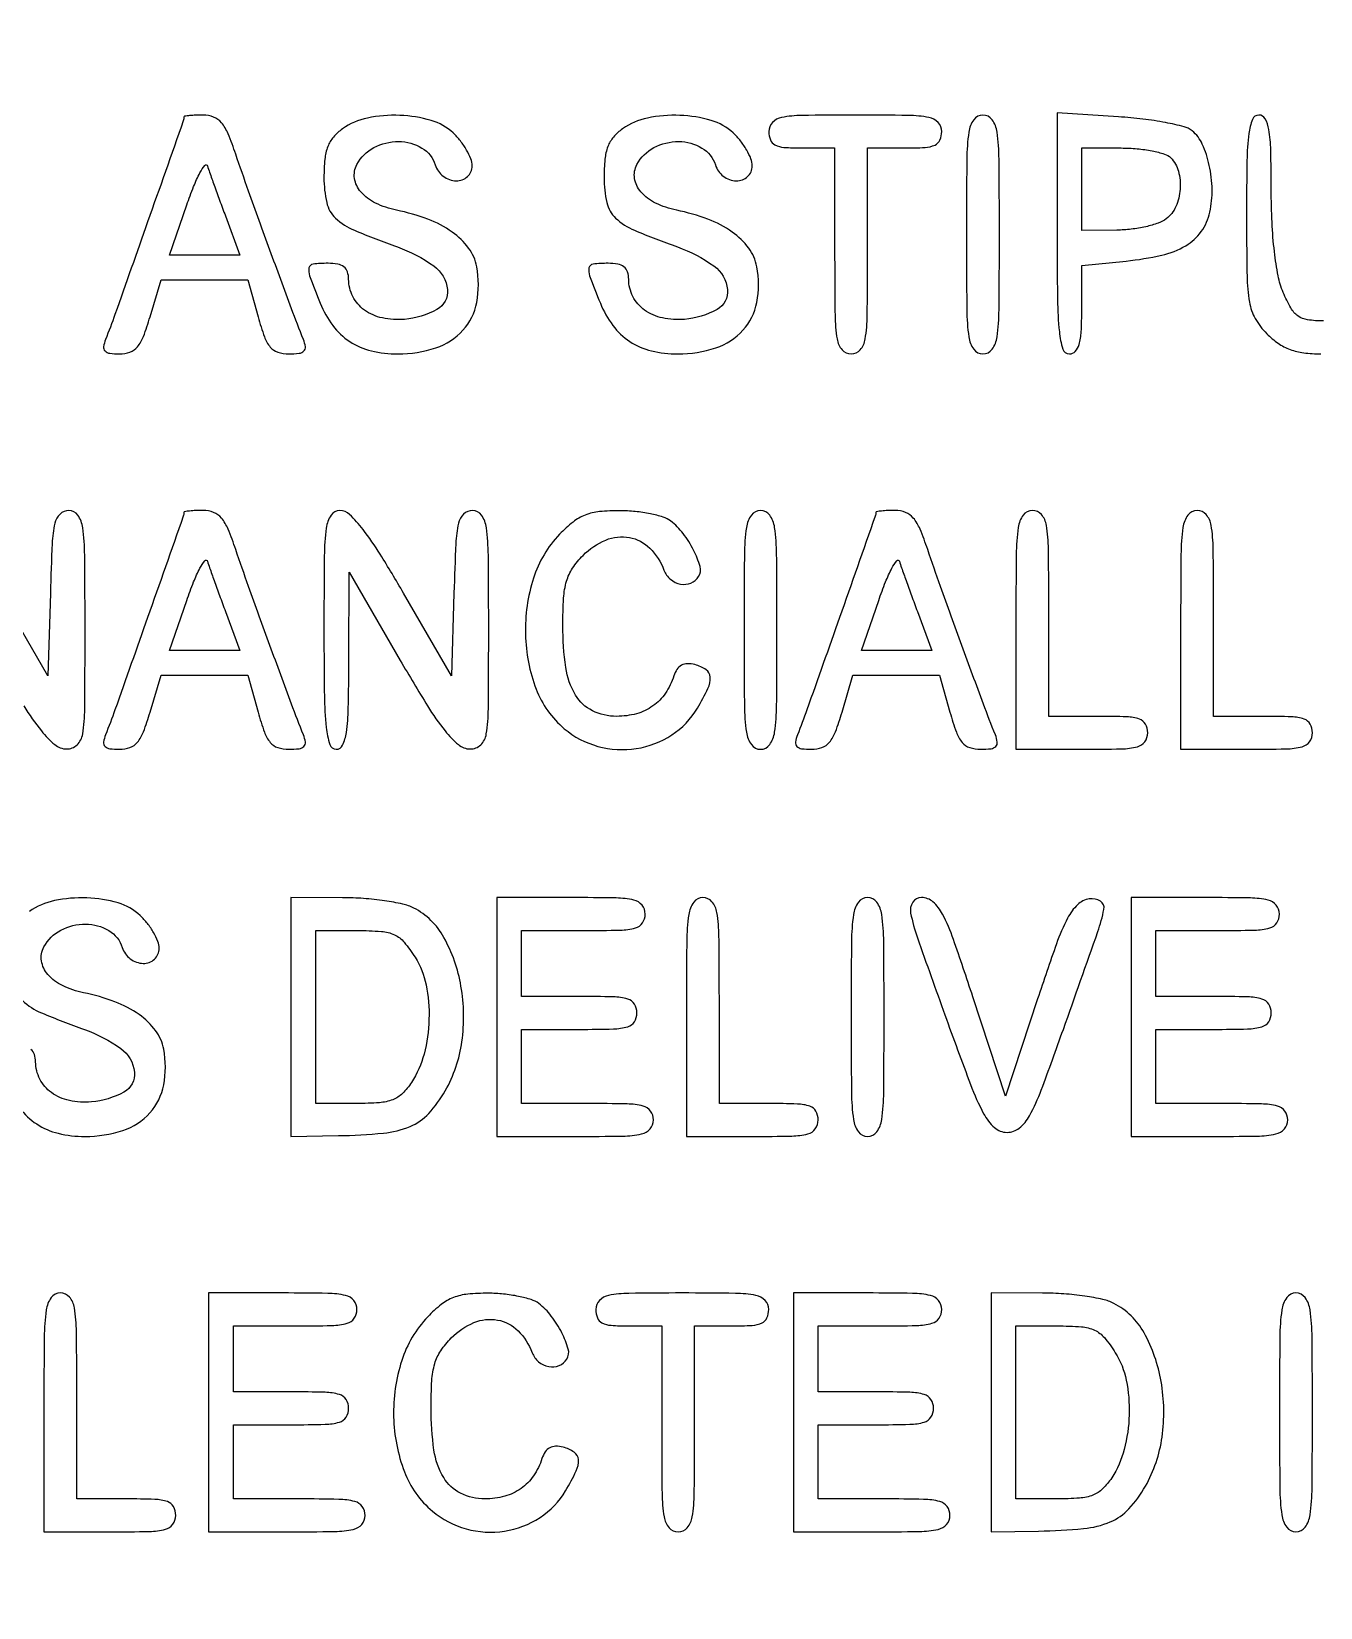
# Model space of a CAD drawing. Extents: x 0 to 1066, y 0 to 761.
# Drawn here: x 867.02 to 880.26, y 352.6 to 368.78 of the extents above; entities that cross this region are included whole.
import ezdxf

# ---------------------------------------------------------------- set-up
doc = ezdxf.new("R2010")
doc.units = 0
doc.header["$MEASUREMENT"] = 0

msp = doc.modelspace()

# ---------------------------------------------------------------- linework, layer by layer
for points in [[(183.390323, 95.266879, 0.000001), (192.989143, 95.254457, 0.000118)], [(479.458836, 95.240684, -0.000004), (502.524384, 95.211821, -0.198594)], [(710.559243, 95.267872, -0.000023), (733.258836, 95.240684, -0.000004), (756.324384, 95.211821, -0.198594)], [(416.092229, 95.24091, -0.000004), (439.072908, 95.212432, -0.198597)], [(542.992229, 95.24091, -0.000004), (565.972908, 95.212432, -0.198597)], [(606.442229, 95.24091, -0.000004), (629.422908, 95.212432, -0.198597)], [(669.892229, 95.24091, -0.000004), (692.872908, 95.212432, -0.198597)], [(880.290624, 365.8104, -0.036356), (880.128866, 365.822177, -0.118728), (880.029954, 365.861881, -0.110433), (879.955963, 365.944102, -0.02926), (879.877983, 366.103783, -0.051176), (879.826426, 366.274361, -0.018965), (879.788064, 366.522597, -0.016895), (879.763492, 366.82299, -0.011958), (879.7554, 367.161283, 0.005918), (879.750605, 367.566443, 0.03524), (879.730738, 367.776897, 0.084231), (879.692549, 367.887437, 0.274093), (879.6285, 367.9254, 0.308918), (879.562315, 367.880195, 0.062189), (879.525384, 367.734409, 0.026926), (879.506083, 367.459339, 0.004053), (879.5016, 366.906355, 0.003964), (879.506625, 366.272502, 0.037977), (879.53137, 366.003631, 0.086932), (879.59129, 365.834839, 0.067817), (879.709255, 365.679655, 0.045287), (879.826429, 365.58198, 0.061733), (879.948229, 365.518405, 0.057123), (880.089102, 365.483388, 0.032389), (880.264716, 365.472, 0.091481)], [(866.944761, 361.857024, 0.029041), (867.124482, 361.599737, 0.052989), (867.261726, 361.459238, 0.170079), (867.38265, 361.414507, 0.199339), (867.490931, 361.457273, 0.163117), (867.548625, 361.568706, 0.036571), (867.569704, 361.827581, 0.002034), (867.573, 362.6379, 0.002367), (867.569369, 363.405072, 0.031318), (867.548984, 363.687383, 0.117824), (867.499177, 363.816077, 0.246563), (867.40676, 363.8646, 0.195513), (867.315955, 363.827682, 0.145553), (867.262652, 363.732256, 0.043894), (867.235139, 363.525993, 0.004128), (867.21641, 363.014718), (867.1923, 362.164836), (866.699117, 363.014718, 0.007787)], [(866.902677, 357.726052, 0.088006), (867.076042, 357.563238, 0.085852), (867.29834, 357.467365, 0.059042), (867.571473, 357.435, 0.079385), (867.960677, 357.497186, 0.130563), (868.238488, 357.677824, 0.137881), (868.380628, 357.964302, 0.093265), (868.380828, 358.331047, 0.114024), (868.297295, 358.521928, 0.079467), (868.12827, 358.686686, 0.063948), (867.878922, 358.8185, 0.038754), (867.557766, 358.911234, -0.060203), (867.341087, 358.983977, -0.103319), (867.190006, 359.098845, -0.141227), (867.125642, 359.237635, -0.162669), (867.150078, 359.380946, -0.149104), (867.323837, 359.554003, -0.123853), (867.578231, 359.616498, -0.133716), (867.817553, 359.5499, -0.183571), (867.955073, 359.376472, 0.153609), (868.036987, 359.259812, 0.157876), (868.170016, 359.212661, 0.194842), (868.285996, 359.255972, 0.210147), (868.3344, 359.366053, 0.093821), (868.320733, 359.438246, 0.037607), (868.276883, 359.52917, 0.035541), (868.213523, 359.622663, 0.037508), (868.138597, 359.704453, 0.118482), (867.91287, 359.833194, 0.061394), (867.590523, 359.885156, 0.060569), (867.258356, 359.857254, 0.10142), (867.00195, 359.746744, 0.064007)], [(866.930473, 358.830124, 0.090969), (867.124244, 358.704462, 0.013145), (867.565697, 358.534457, -0.070637), (867.940195, 358.338369, -0.215768), (868.079951, 358.095624, -0.299828), (867.972196, 357.891264, -0.104684), (867.638404, 357.79007, -0.073735), (867.411938, 357.804005, -0.104161), (867.227647, 357.885473, -0.119079), (867.108323, 358.024312, -0.118782), (867.0654, 358.202443, 0.082235), (867.052946, 358.277652, 0.147435), (867.016833, 358.328134, 0.119852)]]:
    msp.add_lwpolyline(points, format="xyb")
for points in [[(409.06215, 749.15415), (40.8618, 749.132981), (40.8618, 380.65769), (40.8618, 12.1824), (501.2973, 12.1824), (961.7328, 12.1824), (961.7328, 380.646631), (961.7328, 749.110861), (961.41555, 749.1633, 0.040886), (961.153339, 749.184871, 0.000002), (934.190609, 749.194398, 0.000089), (904.448031, 749.199508, 0.000054), (869.1804, 749.195529, -0.000029), (813.61687, 749.186499, -0.000004), (696.10453, 749.175037, -0.000004), (556.774728, 749.163736, -0.000004)], [(868.588195, 367.90425, -0.084799), (868.581691, 367.866234, -0.000052), (868.21572, 366.827462, -0.000388), (867.880176, 365.877728, -0.009822), (867.783175, 365.62005, 0.060048), (867.763583, 365.546319, 0.230938), (867.777832, 365.502462, 0.170663), (867.825925, 365.478354, 0.031659), (867.926179, 365.472, 0.086283), (868.034294, 365.490797, 0.134827), (868.111123, 365.544759, 0.082591), (868.173196, 365.65177, 0.018432), (868.240668, 365.8527), (868.353076, 366.2334), (868.798043, 366.2334), (869.243011, 366.2334), (869.3496, 365.8527, 0.017944), (869.414985, 365.64779, 0.087286), (869.475212, 365.542331, 0.141822), (869.552434, 365.489952, 0.078722), (869.665746, 365.472, 0.029308), (869.770892, 365.478168, 0.166988), (869.820622, 365.502076, 0.236769), (869.835464, 365.545866, 0.061225), (869.81569, 365.62005, -0.006965), (869.693401, 365.936406, -0.001209), (869.472145, 366.53784, -0.001323), (869.252417, 367.144587, -0.005089), (869.120652, 367.52355, 0.017403), (869.041881, 367.7333, 0.074917), (868.973122, 367.847075, 0.125362), (868.893416, 367.904972, 0.094981), (868.786849, 367.9254, 0.00999), (868.710684, 367.923878, 0.016528), (868.646552, 367.919187, 0.010464), (868.595448, 367.912662, 0.371455)], [(870.21675, 367.783744, 0.064007), (870.123952, 367.699532, 0.085808), (870.066151, 367.601965, 0.066535), (870.035634, 367.472074, 0.024477), (870.0264, 367.283558, 0.055339), (870.055037, 367.025612, 0.149321), (870.145273, 366.867124, 0.090969), (870.339044, 366.741462, 0.013145), (870.780497, 366.571457, -0.070637), (871.154995, 366.375369, -0.215768), (871.294751, 366.132624, -0.299828), (871.186996, 365.928264, -0.104684), (870.853204, 365.82707, -0.073735), (870.626738, 365.841005, -0.104161), (870.442447, 365.922473, -0.119079), (870.323123, 366.061312, -0.118782), (870.2802, 366.239443, 0.082235), (870.267746, 366.314652, 0.147435), (870.231633, 366.365134, 0.119852), (870.167424, 366.393694, 0.045016), (870.0687, 366.4026, 0.028442), (869.914293, 366.39381, 0.327023), (869.872192, 366.354913, 0.139119), (869.878829, 366.275742, 0.005125), (869.988689, 365.992801, 0.065244), (870.117477, 365.763052, 0.088006), (870.290842, 365.600238, 0.085852), (870.51314, 365.504365, 0.059042), (870.786273, 365.472, 0.079385), (871.175477, 365.534186, 0.130563), (871.453288, 365.714824, 0.137881), (871.595428, 366.001302, 0.093265), (871.595628, 366.368047, 0.114024), (871.512095, 366.558928, 0.079467), (871.34307, 366.723686, 0.063948), (871.093722, 366.8555, 0.038754), (870.772566, 366.948234, -0.060203), (870.555887, 367.020977, -0.103319), (870.404806, 367.135845, -0.141227), (870.340442, 367.274635, -0.162669), (870.364878, 367.417946, -0.149104), (870.538637, 367.591003, -0.123853), (870.793031, 367.653498, -0.133716), (871.032353, 367.5869, -0.183571), (871.169873, 367.413472, 0.153609), (871.251787, 367.296812, 0.157876), (871.384816, 367.249661, 0.194842), (871.500796, 367.292972, 0.210147), (871.5492, 367.403053, 0.093821), (871.535533, 367.475246, 0.037607), (871.491683, 367.56617, 0.035541), (871.428323, 367.659663, 0.037508), (871.353397, 367.741453, 0.118482), (871.12767, 367.870194, 0.061394), (870.805323, 367.922156, 0.060569), (870.473156, 367.894254, 0.10142)], [(873.09315, 367.783744, 0.064007), (873.000352, 367.699532, 0.085808), (872.942551, 367.601965, 0.066535), (872.912034, 367.472074, 0.024477), (872.9028, 367.283558, 0.055339), (872.931437, 367.025612, 0.149321), (873.021673, 366.867124, 0.090969), (873.215444, 366.741462, 0.013145), (873.656897, 366.571457, -0.070637), (874.031395, 366.375369, -0.215768), (874.171151, 366.132624, -0.299828), (874.063396, 365.928264, -0.104684), (873.729604, 365.82707, -0.073735), (873.503138, 365.841005, -0.104161), (873.318847, 365.922473, -0.119079), (873.199523, 366.061312, -0.118782), (873.1566, 366.239443, 0.082235), (873.144146, 366.314652, 0.147435), (873.108033, 366.365134, 0.119852), (873.043824, 366.393694, 0.045016), (872.9451, 366.4026, 0.028442), (872.790693, 366.39381, 0.327023), (872.748592, 366.354913, 0.139119), (872.755229, 366.275742, 0.005125), (872.865089, 365.992801, 0.065244), (872.993877, 365.763052, 0.088006), (873.167242, 365.600238, 0.085852), (873.38954, 365.504365, 0.059042), (873.662673, 365.472, 0.079385), (874.051877, 365.534186, 0.130563), (874.329688, 365.714824, 0.137881), (874.471828, 366.001302, 0.093265), (874.472028, 366.368047, 0.114024), (874.388495, 366.558928, 0.079467), (874.21947, 366.723686, 0.063948), (873.970122, 366.8555, 0.038754), (873.648966, 366.948234, -0.060203), (873.432287, 367.020977, -0.103319), (873.281206, 367.135845, -0.141227), (873.216842, 367.274635, -0.162669), (873.241278, 367.417946, -0.149104), (873.415037, 367.591003, -0.123853), (873.669431, 367.653498, -0.133716), (873.908753, 367.5869, -0.183571), (874.046273, 367.413472, 0.153609), (874.128187, 367.296812, 0.157876), (874.261216, 367.249661, 0.194842), (874.377196, 367.292972, 0.210147), (874.4256, 367.403053, 0.093821), (874.411933, 367.475246, 0.037607), (874.368083, 367.56617, 0.035541), (874.304723, 367.659663, 0.037508), (874.229797, 367.741453, 0.118482), (874.00407, 367.870194, 0.061394), (873.681723, 367.922156, 0.060569), (873.349556, 367.894254, 0.10142)], [(874.5948, 367.7562, 0.094959), (874.611363, 367.669774, 0.184152), (874.65825, 367.618725, 0.098846), (874.751239, 367.59333, 0.017388), (874.9332, 367.587), (875.2716, 367.587), (875.2716, 366.5295, 0.002827), (875.275331, 365.869541, 0.036854), (875.296134, 365.625338, 0.138781), (875.347394, 365.514868, 0.218517), (875.4408, 365.472, 0.218517), (875.534206, 365.514868, 0.138781), (875.585466, 365.625338, 0.036854), (875.606269, 365.869541, 0.002827), (875.61, 366.5295), (875.61, 367.587), (875.9907, 367.587, 0.013964), (876.200458, 367.592859, 0.090841), (876.302663, 367.61755, 0.188085), (876.353234, 367.668595, 0.102588), (876.3714, 367.7562, 0.193568), (876.334202, 367.848685, 0.15568), (876.239213, 367.900221, 0.043488), (876.030205, 367.921467, 0.003595), (875.4831, 367.9254, 0.003595), (874.935995, 367.921467, 0.043488), (874.726988, 367.900221, 0.15568), (874.631998, 367.848685, 0.193568)], [(876.6252, 366.6987, 0.002322), (876.628789, 365.925838, 0.031956), (876.649267, 365.646487, 0.123223), (876.700078, 365.520109, 0.240299), (876.7944, 365.472, 0.240299), (876.888722, 365.520109, 0.123223), (876.939533, 365.646487, 0.031956), (876.960011, 365.925838, 0.002322), (876.9636, 366.6987, 0.002322), (876.960011, 367.471562, 0.031956), (876.939533, 367.750912, 0.123223), (876.888722, 367.877291, 0.240299), (876.7944, 367.9254, 0.240299), (876.700078, 367.877291, 0.123223), (876.649267, 367.750912, 0.031956), (876.628789, 367.471562, 0.002322)], [(877.5558, 366.709826, 0.003177), (877.560121, 366.029844, 0.022367), (877.579118, 365.699454, 0.048715), (877.61498, 365.522102, 0.329705), (877.6827, 365.472, 0.208378), (877.743043, 365.49829, 0.11961), (877.782531, 365.568727, 0.055661), (877.803906, 365.699799, 0.012613), (877.8096, 365.925464), (877.8096, 366.378928), (878.26455, 366.425883, 0.029754), (878.630321, 366.485788, 0.076952), (878.878388, 366.583557, 0.106873), (879.036428, 366.728432, 0.100256), (879.125012, 366.92892, 0.058942), (879.147983, 367.161486, 0.048856), (879.11894, 367.408741, 0.051542), (879.047641, 367.625671, 0.114883), (878.943197, 367.763257, 0.111025), (878.859735, 367.805819, 0.015594), (878.669766, 367.84815, 0.017167), (878.438129, 367.884044, 0.01383), (878.187235, 367.907128), (877.5558, 367.947651)], [(878.72328, 367.48548, -0.13151), (878.802434, 367.348469, -0.084316), (878.8198, 367.164515, -0.084006), (878.775413, 366.984481, -0.128741), (878.67675, 366.858767, -0.079472), (878.595395, 366.815301, -0.027293), (878.466572, 366.778604, -0.026323), (878.317663, 366.752996, -0.027554), (878.16915, 366.743691), (877.8096, 366.741), (877.8096, 367.164), (877.8096, 367.587), (878.21568, 367.587, -0.022886), (878.378585, 367.57954, -0.026473), (878.532296, 367.557178, -0.026952), (878.658495, 367.524781, -0.120635)], [(869.014355, 366.88905), (869.164144, 366.4872), (868.801838, 366.4872), (868.439532, 366.4872), (868.617343, 367.001618, -0.011999), (868.688093, 367.191424, -0.026422), (868.753117, 367.331859, -0.047278), (868.803434, 367.408501, -0.601846), (868.82986, 367.403468, 0.009837), (868.851696, 367.337295, 0.001488), (868.898371, 367.205923, 0.001668), (868.954462, 367.051156, 0.001442)], [(868.588195, 363.84345, -0.084799), (868.581691, 363.805434, -0.000052), (868.21572, 362.766662, -0.000388), (867.880176, 361.816928, -0.009822), (867.783175, 361.55925, 0.060048), (867.763583, 361.485519, 0.230938), (867.777832, 361.441662, 0.170663), (867.825925, 361.417554, 0.031659), (867.926179, 361.4112, 0.086283), (868.034294, 361.429997, 0.134827), (868.111123, 361.483959, 0.082591), (868.173196, 361.59097, 0.018432), (868.240668, 361.7919), (868.353076, 362.1726), (868.798043, 362.1726), (869.243011, 362.1726), (869.3496, 361.7919, 0.017944), (869.414985, 361.58699, 0.087286), (869.475212, 361.481531, 0.141822), (869.552434, 361.429152, 0.078722), (869.665746, 361.4112, 0.029308), (869.770892, 361.417368, 0.166988), (869.820622, 361.441276, 0.236769), (869.835464, 361.485066, 0.061225), (869.81569, 361.55925, -0.006965), (869.693401, 361.875606, -0.001209), (869.472145, 362.47704, -0.001323), (869.252417, 363.083787, -0.005089), (869.120652, 363.46275, 0.017403), (869.041881, 363.6725, 0.074917), (868.973122, 363.786275, 0.125362), (868.893416, 363.844172, 0.094981), (868.786849, 363.8646, 0.00999), (868.710684, 363.863078, 0.016528), (868.646552, 363.858387, 0.010464), (868.595448, 363.851862, 0.371455)], [(870.0264, 362.6379, 0.003213), (870.030728, 361.964379, 0.022561), (870.049738, 361.6368, 0.049302), (870.085653, 361.461077, 0.328801), (870.1533, 361.4112, 0.295501), (870.218672, 361.453531, 0.070336), (870.256406, 361.584231, 0.029944), (870.27644, 361.831794, 0.004715), (870.282037, 362.32065), (870.283874, 363.2301), (870.810787, 362.323957, 0.006242), (871.090161, 361.857024, 0.029041), (871.269882, 361.599737, 0.052989), (871.407126, 361.459238, 0.170079), (871.52805, 361.414507, 0.199339), (871.636331, 361.457273, 0.163117), (871.694025, 361.568706, 0.036571), (871.715104, 361.827581, 0.002034), (871.7184, 362.6379, 0.002367), (871.714769, 363.405072, 0.031318), (871.694384, 363.687383, 0.117824), (871.644577, 363.816077, 0.246563), (871.55216, 363.8646, 0.195513), (871.461355, 363.827682, 0.145553), (871.408052, 363.732256, 0.043894), (871.380539, 363.525993, 0.004128), (871.36181, 363.014718), (871.3377, 362.164836), (870.844517, 363.014718, 0.007787), (870.604438, 363.413983, 0.025041), (870.427601, 363.66861, 0.035073), (870.289747, 363.823518, 0.195814), (870.188867, 363.8646, 0.254619), (870.098861, 363.815588, 0.110911), (870.050351, 363.683758, 0.030502), (870.030087, 363.397586, 0.002427)], [(872.446429, 363.62012, 0.114205), (872.178561, 363.16974, 0.083506), (872.095634, 362.591764, 0.085163), (872.206164, 362.029294, 0.127519), (872.494603, 361.623227, 0.108551), (872.840466, 361.441735, 0.105254), (873.234605, 361.419143, 0.106878), (873.599022, 361.558573, 0.11522), (873.861718, 361.833312, 0.021165), (873.970399, 362.036461, 0.127063), (873.993565, 362.153049, 0.232712), (873.950827, 362.228758, 0.086167), (873.836343, 362.280943, 0.067058), (873.759489, 362.290355, 0.120753), (873.698362, 362.274591, 0.12276), (873.652109, 362.232609, 0.07065), (873.619301, 362.164411, -0.072622), (873.533176, 361.987171, -0.089596), (873.404695, 361.856259, -0.08774), (873.236231, 361.776738, -0.066597), (873.033387, 361.7496, -0.114856), (872.783275, 361.807822, -0.145297), (872.609722, 361.968208, -0.099183), (872.510115, 362.251134, -0.035212), (872.4798, 362.681069, -0.014703), (872.488129, 362.964243, -0.055361), (872.518025, 363.139021, -0.07729), (872.579479, 363.271512, -0.049247), (872.687455, 363.403145, -0.096703), (872.921025, 363.560412, -0.146157), (873.163027, 363.587024, -0.15206), (873.373232, 363.47691, -0.107279), (873.518738, 363.25125, 0.127947), (873.585011, 363.157126, 0.131147), (873.68816, 363.108314, 0.142401), (873.795476, 363.119266, 0.159485), (873.874619, 363.186052, 0.211029), (873.888763, 363.288173, 0.047286), (873.823219, 363.455749, 0.046742), (873.715102, 363.62791, 0.065556), (873.586931, 363.756159, 0.088545), (873.509829, 363.796119, 0.025252), (873.378736, 363.829736, 0.02458), (873.224306, 363.853294, 0.023821), (873.066678, 363.861909, 0.026305), (872.85663, 363.852319, 0.068477), (872.709786, 363.817166, 0.074054), (872.584648, 363.745592, 0.034872)], [(874.341, 362.6379, 0.002322), (874.344589, 361.865038, 0.031956), (874.365067, 361.585687, 0.123223), (874.415878, 361.459309, 0.240299), (874.5102, 361.4112, 0.240299), (874.604522, 361.459309, 0.123223), (874.655333, 361.585687, 0.031956), (874.675811, 361.865038, 0.002322), (874.6794, 362.6379, 0.002322), (874.675811, 363.410762, 0.031956), (874.655333, 363.690112, 0.123223), (874.604522, 363.816491, 0.240299), (874.5102, 363.8646, 0.240299), (874.415878, 363.816491, 0.123223), (874.365067, 363.690112, 0.031956), (874.344589, 363.410762, 0.002322)], [(875.694595, 363.84345, -0.084799), (875.688091, 363.805434, -0.000052), (875.32212, 362.766662, -0.000388), (874.986576, 361.816928, -0.009822), (874.889575, 361.55925, 0.060048), (874.869983, 361.485519, 0.230938), (874.884232, 361.441662, 0.170663), (874.932325, 361.417554, 0.031659), (875.032579, 361.4112, 0.086283), (875.140694, 361.429997, 0.134827), (875.217523, 361.483959, 0.082591), (875.279596, 361.59097, 0.018432), (875.347068, 361.7919), (875.459476, 362.1726), (875.904443, 362.1726), (876.349411, 362.1726), (876.456, 361.7919, 0.017944), (876.521385, 361.58699, 0.087286), (876.581612, 361.481531, 0.141822), (876.658834, 361.429152, 0.078722), (876.772146, 361.4112, 0.029308), (876.877292, 361.417368, 0.166988), (876.927022, 361.441276, 0.236769), (876.941864, 361.485066, 0.061225), (876.92209, 361.55925, -0.006965), (876.799801, 361.875606, -0.001209), (876.578545, 362.47704, -0.001323), (876.358817, 363.083787, -0.005089), (876.227052, 363.46275, 0.017403), (876.148281, 363.6725, 0.074917), (876.079522, 363.786275, 0.125362), (875.999816, 363.844172, 0.094981), (875.893249, 363.8646, 0.00999), (875.817084, 363.863078, 0.016528), (875.752952, 363.858387, 0.010464), (875.701848, 363.851862, 0.371455)], [(877.1328, 362.6379), (877.1328, 361.4112), (877.8096, 361.4112, 0.005351), (878.215778, 361.415547, 0.055952), (878.38065, 361.437637, 0.176663), (878.45686, 361.489184, 0.157888), (878.4864, 361.5804, 0.12648), (878.463332, 361.670132, 0.188641), (878.4018, 361.7214, 0.072107), (878.272498, 361.744633, 0.008455), (877.9788, 361.7496), (877.4712, 361.7496), (877.4712, 362.8071, 0.002827), (877.467469, 363.467059, 0.036854), (877.446666, 363.711262, 0.138781), (877.395406, 363.821732, 0.218517), (877.302, 363.8646, 0.240299), (877.207678, 363.816491, 0.123223), (877.156867, 363.690112, 0.031956), (877.136389, 363.410762, 0.002322)], [(878.8248, 362.6379), (878.8248, 361.4112), (879.5016, 361.4112, 0.005351), (879.907778, 361.415547, 0.055952), (880.07265, 361.437637, 0.176663), (880.14886, 361.489184, 0.157888), (880.1784, 361.5804, 0.12648), (880.155332, 361.670132, 0.188641), (880.0938, 361.7214, 0.072107), (879.964498, 361.744633, 0.008455), (879.6708, 361.7496), (879.1632, 361.7496), (879.1632, 362.8071, 0.002827), (879.159469, 363.467059, 0.036854), (879.138666, 363.711262, 0.138781), (879.087406, 363.821732, 0.218517), (878.994, 363.8646, 0.240299), (878.899678, 363.816491, 0.123223), (878.848867, 363.690112, 0.031956), (878.828389, 363.410762, 0.002322)], [(869.014355, 362.82825), (869.164144, 362.4264), (868.801838, 362.4264), (868.439532, 362.4264), (868.617343, 362.940818, -0.011999), (868.688093, 363.130624, -0.026422), (868.753117, 363.271059, -0.047278), (868.803434, 363.347701, -0.601846), (868.82986, 363.342668, 0.009837), (868.851696, 363.276495, 0.001488), (868.898371, 363.145123, 0.001668), (868.954462, 362.990356, 0.001442)], [(876.120755, 362.82825), (876.270544, 362.4264), (875.908238, 362.4264), (875.545932, 362.4264), (875.723743, 362.940818, -0.011999), (875.794493, 363.130624, -0.026422), (875.859517, 363.271059, -0.047278), (875.909834, 363.347701, -0.601846), (875.93626, 363.342668, 0.009837), (875.958096, 363.276495, 0.001488), (876.004771, 363.145123, 0.001668), (876.060862, 362.990356, 0.001442)], [(869.688, 358.6617), (869.688, 357.435), (870.17445, 357.443433, 0.018847), (870.63742, 357.468933, 0.076273), (870.910829, 357.537281, 0.107083), (871.102018, 357.671069, 0.057946), (871.272222, 357.903964, 0.09461), (871.443213, 358.408618, 0.077415), (871.433801, 358.979231, 0.083451), (871.258167, 359.479665, 0.148656), (870.947984, 359.781403, 0.065462), (870.83564, 359.821866, 0.01784), (870.649659, 359.855574, 0.017725), (870.434031, 359.878991, 0.017594), (870.21675, 359.887153), (869.688, 359.8884)], [(871.803, 358.6617), (871.803, 357.435), (872.6067, 357.435, 0.004147), (873.097409, 357.43907, 0.047763), (873.288788, 357.460603, 0.16431), (873.376194, 357.512193, 0.179874), (873.4104, 357.6042, 0.157888), (873.38086, 357.695416, 0.176663), (873.30465, 357.746963, 0.055952), (873.139778, 357.769053, 0.005351), (872.7336, 357.7734), (872.0568, 357.7734), (872.0568, 358.1541), (872.0568, 358.5348), (872.649, 358.5348, 0.006583), (872.998892, 358.539407, 0.063075), (873.146025, 358.561993, 0.183695), (873.21487, 358.613426, 0.142406), (873.2412, 358.704, 0.142406), (873.21487, 358.794574, 0.183695), (873.146025, 358.846007, 0.063075), (872.998892, 358.868593, 0.006583), (872.649, 358.8732), (872.0568, 358.8732), (872.0568, 359.2116), (872.0568, 359.55), (872.6913, 359.55, 0.005909), (873.069326, 359.554467, 0.059311), (873.225338, 359.57679, 0.180365), (873.297856, 359.628288, 0.150217), (873.3258, 359.7192, 0.17273), (873.293127, 359.810957, 0.168559), (873.209475, 359.86255, 0.050222), (873.026922, 359.884249, 0.004487), (872.5644, 359.8884), (871.803, 359.8884)], [(873.7488, 358.6617), (873.7488, 357.435), (874.4256, 357.435, 0.005351), (874.831778, 357.439347, 0.055952), (874.99665, 357.461437, 0.176663), (875.07286, 357.512984, 0.157888), (875.1024, 357.6042, 0.12648), (875.079332, 357.693932, 0.188641), (875.0178, 357.7452, 0.072107), (874.888498, 357.768433, 0.008455), (874.5948, 357.7734), (874.0872, 357.7734), (874.0872, 358.8309, 0.002827), (874.083469, 359.490859, 0.036854), (874.062666, 359.735062, 0.138781), (874.011406, 359.845532, 0.218517), (873.918, 359.8884, 0.240299), (873.823678, 359.840291, 0.123223), (873.772867, 359.713912, 0.031956), (873.752389, 359.434562, 0.002322)], [(875.4408, 358.6617, 0.002322), (875.444389, 357.888838, 0.031956), (875.464867, 357.609488, 0.123223), (875.515678, 357.483109, 0.240299), (875.61, 357.435, 0.240299), (875.704322, 357.483109, 0.123223), (875.755133, 357.609488, 0.031956), (875.775611, 357.888838, 0.002322), (875.7792, 358.6617, 0.002322), (875.775611, 359.434562, 0.031956), (875.755133, 359.713912, 0.123223), (875.704322, 359.840291, 0.240299), (875.61, 359.8884, 0.240299), (875.515678, 359.840291, 0.123223), (875.464867, 359.713912, 0.031956), (875.444389, 359.434562, 0.002322)], [(876.40406, 358.68285, 0.003393), (876.667269, 357.967987, 0.031784), (876.801864, 357.669105, 0.088186), (876.912921, 357.526771, 0.185146), (877.041942, 357.4773, 0.171713), (877.168048, 357.521924, 0.097838), (877.272869, 357.647508, 0.035907), (877.393775, 357.912053, 0.004013), (877.620304, 358.5348, 0.000902), (877.974612, 359.539458, 0.03521), (878.03698, 359.767596, 0.313686), (878.00054, 359.851101, 0.175088), (877.886983, 359.874682, 0.158568), (877.766143, 359.815347, 0.080982), (877.664365, 359.678142, 0.034439), (877.549542, 359.412335, 0.004852), (877.356455, 358.847166), (877.025966, 357.848232), (876.690971, 358.868316, 0.004319), (876.491281, 359.459121, 0.035828), (876.379519, 359.718955, 0.094668), (876.280992, 359.844189, 0.180786), (876.162713, 359.8884, 0.252582), (876.073296, 359.840152, 0.197186), (876.051918, 359.730057, 0.035219), (876.122213, 359.474069, 0.0019)], [(878.3172, 358.6617), (878.3172, 357.435), (879.1209, 357.435, 0.004147), (879.611609, 357.43907, 0.047763), (879.802988, 357.460603, 0.16431), (879.890394, 357.512193, 0.179874), (879.9246, 357.6042, 0.157888), (879.89506, 357.695416, 0.176663), (879.81885, 357.746963, 0.055952), (879.653978, 357.769053, 0.005351), (879.2478, 357.7734), (878.571, 357.7734), (878.571, 358.1541), (878.571, 358.5348), (879.1632, 358.5348, 0.006583), (879.513092, 358.539407, 0.063075), (879.660225, 358.561993, 0.183695), (879.72907, 358.613426, 0.142406), (879.7554, 358.704, 0.142406), (879.72907, 358.794574, 0.183695), (879.660225, 358.846007, 0.063075), (879.513092, 358.868593, 0.006583), (879.1632, 358.8732), (878.571, 358.8732), (878.571, 359.2116), (878.571, 359.55), (879.2055, 359.55, 0.005909), (879.583526, 359.554467, 0.059311), (879.739538, 359.57679, 0.180365), (879.812056, 359.628288, 0.150217), (879.84, 359.7192, 0.17273), (879.807327, 359.810957, 0.168559), (879.723675, 359.86255, 0.050222), (879.541122, 359.884249, 0.004487), (879.0786, 359.8884), (878.3172, 359.8884)], [(870.962953, 359.27505, -0.090931), (871.075274, 358.993331, -0.056823), (871.105335, 358.638409, -0.056208), (871.054425, 358.280588, -0.081785), (870.92563, 357.989709, -0.053857), (870.832367, 357.876166, -0.102503), (870.733365, 357.812535, -0.073821), (870.595688, 357.781809, -0.018052), (870.36285, 357.7734), (869.9418, 357.7734), (869.9418, 358.6617), (869.9418, 359.55), (870.366043, 359.55, -0.017821), (870.616018, 359.541088, -0.090339), (870.750517, 359.506535, -0.111314), (870.850276, 359.430166, -0.033754)], [(867.15, 354.6009), (867.15, 353.3742), (867.8268, 353.3742, 0.005351), (868.232978, 353.378547, 0.055952), (868.39785, 353.400638, 0.176663), (868.47406, 353.452184, 0.157888), (868.5036, 353.5434, 0.12648), (868.480532, 353.633132, 0.188641), (868.419, 353.6844, 0.072107), (868.289698, 353.707633, 0.008455), (867.996, 353.7126), (867.4884, 353.7126), (867.4884, 354.7701, 0.002827), (867.484669, 355.430059, 0.036854), (867.463866, 355.674262, 0.138781), (867.412606, 355.784732, 0.218517), (867.3192, 355.8276, 0.240299), (867.224878, 355.779491, 0.123223), (867.174067, 355.653112, 0.031956), (867.153589, 355.373762, 0.002322)], [(868.842, 354.6009), (868.842, 353.3742), (869.6457, 353.3742, 0.004147), (870.136409, 353.37827, 0.047763), (870.327788, 353.399803, 0.16431), (870.415194, 353.451393, 0.179874), (870.4494, 353.5434, 0.157888), (870.41986, 353.634616, 0.176663), (870.34365, 353.686162, 0.055952), (870.178778, 353.708253, 0.005351), (869.7726, 353.7126), (869.0958, 353.7126), (869.0958, 354.0933), (869.0958, 354.474), (869.688, 354.474, 0.006583), (870.037892, 354.478607, 0.063075), (870.185025, 354.501193, 0.183695), (870.25387, 354.552626, 0.142406), (870.2802, 354.6432, 0.142406), (870.25387, 354.733774, 0.183695), (870.185025, 354.785207, 0.063075), (870.037892, 354.807793, 0.006583), (869.688, 354.8124), (869.0958, 354.8124), (869.0958, 355.1508), (869.0958, 355.4892), (869.7303, 355.4892, 0.005909), (870.108326, 355.493667, 0.059311), (870.264338, 355.51599, 0.180365), (870.336856, 355.567488, 0.150217), (870.3648, 355.6584, 0.17273), (870.332127, 355.750157, 0.168559), (870.248475, 355.80175, 0.050222), (870.065922, 355.823449, 0.004487), (869.6034, 355.8276), (868.842, 355.8276)], [(871.092829, 355.58312, 0.114205), (870.824961, 355.13274, 0.083506), (870.742034, 354.554764, 0.085163), (870.852564, 353.992294, 0.127519), (871.141003, 353.586227, 0.108551), (871.486866, 353.404735, 0.105254), (871.881005, 353.382143, 0.106878), (872.245422, 353.521573, 0.11522), (872.508118, 353.796312, 0.021165), (872.616799, 353.999461, 0.127063), (872.639965, 354.116049, 0.232712), (872.597227, 354.191758, 0.086167), (872.482743, 354.243943, 0.067058), (872.405889, 354.253355, 0.120753), (872.344762, 354.237591, 0.12276), (872.298509, 354.195609, 0.07065), (872.265701, 354.127411, -0.072622), (872.179576, 353.950171, -0.089596), (872.051095, 353.819259, -0.08774), (871.882631, 353.739738, -0.066597), (871.679787, 353.7126, -0.114856), (871.429675, 353.770822, -0.145297), (871.256122, 353.931208, -0.099183), (871.156515, 354.214134, -0.035212), (871.1262, 354.644069, -0.014703), (871.134529, 354.927243, -0.055361), (871.164425, 355.102021, -0.07729), (871.225879, 355.234512, -0.049247), (871.333855, 355.366145, -0.096703), (871.567425, 355.523412, -0.146157), (871.809427, 355.550024, -0.15206), (872.019632, 355.43991, -0.107279), (872.165138, 355.21425, 0.127947), (872.231411, 355.120126, 0.131147), (872.33456, 355.071314, 0.142401), (872.441876, 355.082266, 0.159485), (872.521019, 355.149052, 0.211029), (872.535163, 355.251173, 0.047286), (872.469619, 355.418749, 0.046742), (872.361502, 355.59091, 0.065556), (872.233331, 355.719159, 0.088545), (872.156229, 355.759119, 0.025252), (872.025136, 355.792736, 0.02458), (871.870706, 355.816294, 0.023821), (871.713078, 355.824909, 0.026305), (871.50303, 355.815319, 0.068477), (871.356186, 355.780166, 0.074054), (871.231048, 355.708592, 0.034872)], [(872.8182, 355.6584, 0.094959), (872.834763, 355.571974, 0.184152), (872.88165, 355.520925, 0.098846), (872.974639, 355.49553, 0.017388), (873.1566, 355.4892), (873.495, 355.4892), (873.495, 354.4317, 0.002827), (873.498731, 353.771741, 0.036854), (873.519534, 353.527537, 0.138781), (873.570794, 353.417068, 0.218517), (873.6642, 353.3742, 0.218517), (873.757606, 353.417068, 0.138781), (873.808866, 353.527537, 0.036854), (873.829669, 353.771741, 0.002827), (873.8334, 354.4317), (873.8334, 355.4892), (874.2141, 355.4892, 0.013964), (874.423858, 355.495059, 0.090841), (874.526063, 355.51975, 0.188085), (874.576634, 355.570795, 0.102588), (874.5948, 355.6584, 0.193568), (874.557602, 355.750885, 0.15568), (874.462613, 355.802421, 0.043488), (874.253605, 355.823667, 0.003595), (873.7065, 355.8276, 0.003595), (873.159395, 355.823667, 0.043488), (872.950388, 355.802421, 0.15568), (872.855398, 355.750885, 0.193568)], [(874.8486, 354.6009), (874.8486, 353.3742), (875.6523, 353.3742, 0.004147), (876.143009, 353.37827, 0.047763), (876.334388, 353.399803, 0.16431), (876.421794, 353.451393, 0.179874), (876.456, 353.5434, 0.157888), (876.42646, 353.634616, 0.176663), (876.35025, 353.686162, 0.055952), (876.185378, 353.708253, 0.005351), (875.7792, 353.7126), (875.1024, 353.7126), (875.1024, 354.0933), (875.1024, 354.474), (875.6946, 354.474, 0.006583), (876.044492, 354.478607, 0.063075), (876.191625, 354.501193, 0.183695), (876.26047, 354.552626, 0.142406), (876.2868, 354.6432, 0.142406), (876.26047, 354.733774, 0.183695), (876.191625, 354.785207, 0.063075), (876.044492, 354.807793, 0.006583), (875.6946, 354.8124), (875.1024, 354.8124), (875.1024, 355.1508), (875.1024, 355.4892), (875.7369, 355.4892, 0.005909), (876.114926, 355.493667, 0.059311), (876.270938, 355.51599, 0.180365), (876.343456, 355.567488, 0.150217), (876.3714, 355.6584, 0.17273), (876.338727, 355.750157, 0.168559), (876.255075, 355.80175, 0.050222), (876.072522, 355.823449, 0.004487), (875.61, 355.8276), (874.8486, 355.8276)], [(876.879, 354.6009), (876.879, 353.3742), (877.36545, 353.382633, 0.018847), (877.82842, 353.408133, 0.076273), (878.101829, 353.476481, 0.107083), (878.293018, 353.610269, 0.057946), (878.463222, 353.843164, 0.09461), (878.634213, 354.347818, 0.077415), (878.624801, 354.918431, 0.083451), (878.449167, 355.418865, 0.148656), (878.138984, 355.720603, 0.065462), (878.02664, 355.761066, 0.01784), (877.840659, 355.794774, 0.017725), (877.625031, 355.818191, 0.017594), (877.40775, 355.826353), (876.879, 355.8276)], [(879.84, 354.6009, 0.002322), (879.843589, 353.828038, 0.031956), (879.864067, 353.548688, 0.123223), (879.914878, 353.422309, 0.240299), (880.0092, 353.3742, 0.240299), (880.103522, 353.422309, 0.123223), (880.154333, 353.548688, 0.031956), (880.174811, 353.828038, 0.002322), (880.1784, 354.6009, 0.002322), (880.174811, 355.373762, 0.031956), (880.154333, 355.653112, 0.123223), (880.103522, 355.779491, 0.240299), (880.0092, 355.8276, 0.240299), (879.914878, 355.779491, 0.123223), (879.864067, 355.653112, 0.031956), (879.843589, 355.373762, 0.002322)], [(878.153953, 355.21425, -0.090931), (878.266274, 354.932531, -0.056823), (878.296335, 354.577609, -0.056208), (878.245425, 354.219788, -0.081785), (878.11663, 353.928909, -0.053857), (878.023367, 353.815366, -0.102503), (877.924365, 353.751735, -0.073821), (877.786688, 353.721009, -0.018052), (877.55385, 353.7126), (877.1328, 353.7126), (877.1328, 354.6009), (877.1328, 355.4892), (877.557043, 355.4892, -0.017821), (877.807018, 355.480288, -0.090339), (877.941517, 355.445735, -0.111314), (878.041276, 355.369366, -0.033754)]]:
    msp.add_lwpolyline(points, format="xyb", close=True)

doc.saveas('drawing.dxf')
